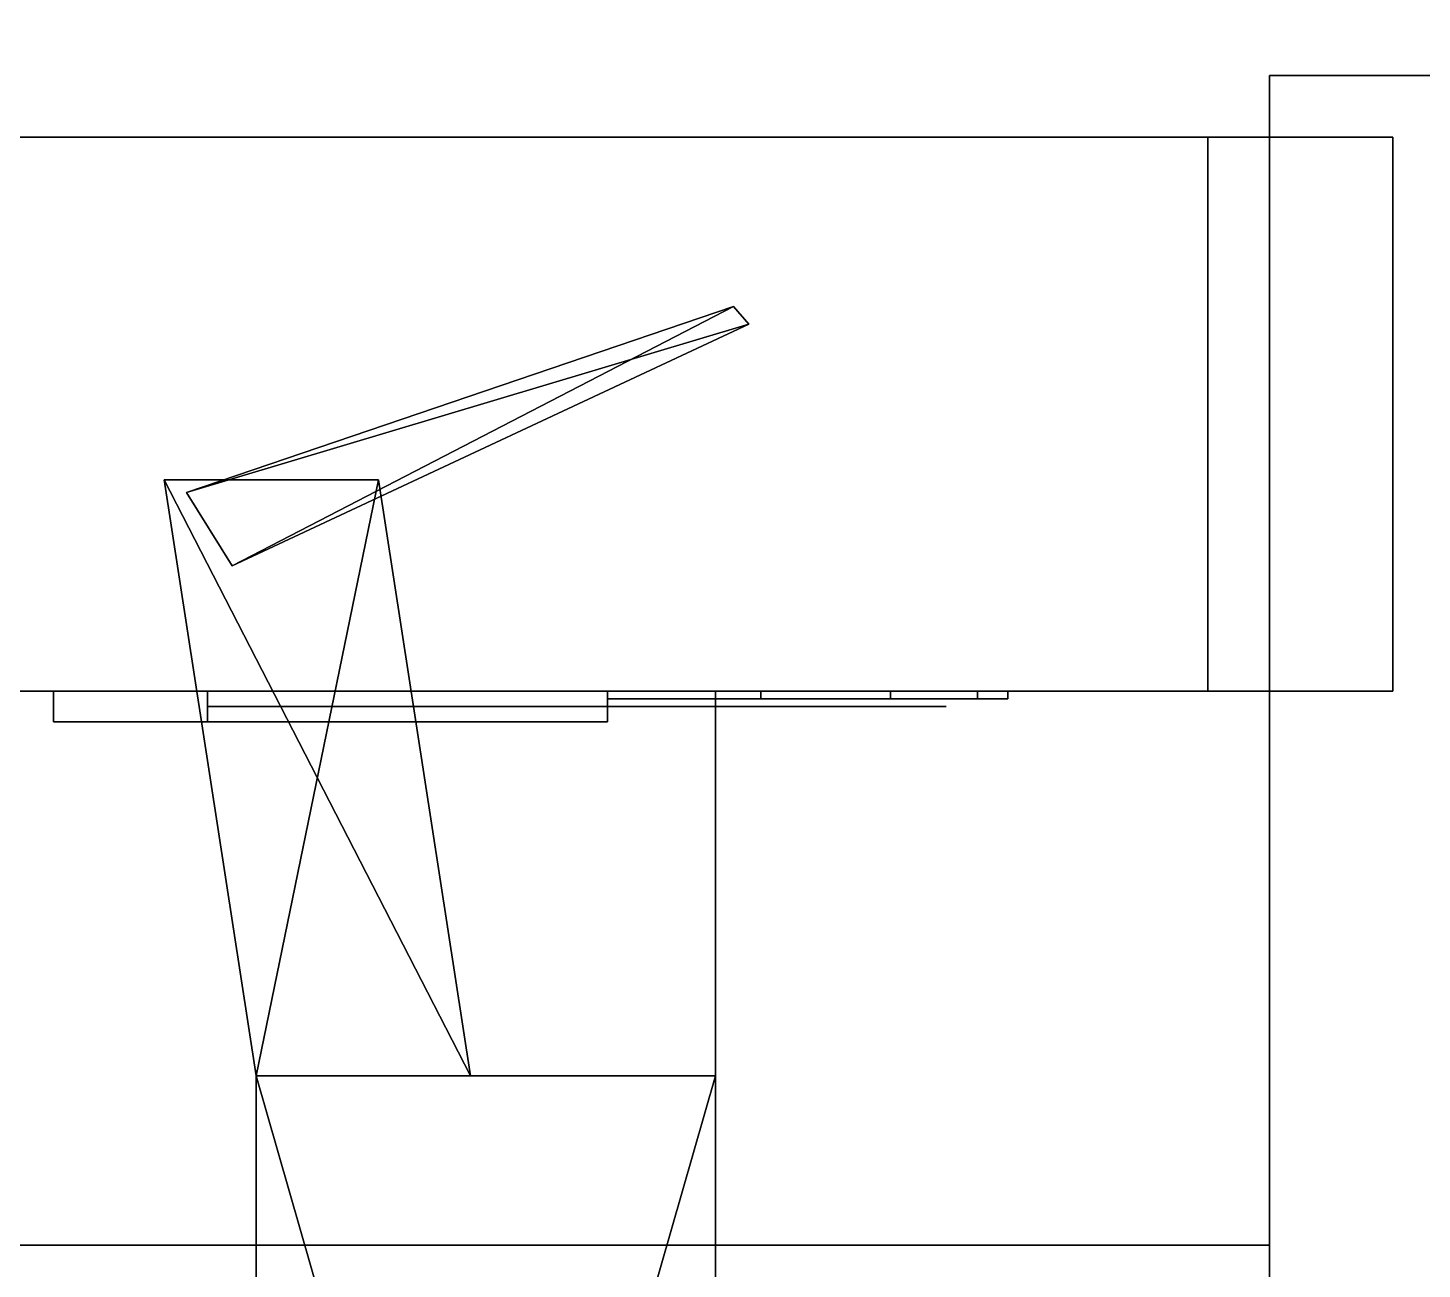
# Model space of a CAD drawing. Extents: x -100 to 4856, y -100 to 4830.
# Drawn here: x 3406.17 to 3451.46, y 561.22 to 601.55 of the extents above; entities that cross this region are included whole.
import ezdxf

# ---------------------------------------------------------------- set-up
doc = ezdxf.new("R2010")
doc.units = 0
for name, color, linetype in [('LAYER0', 7, 'CONTINUOUS'), ('LAYER1126', 28, 'CONTINUOUS'), ('LAYER1127', 253, 'CONTINUOUS'), ('LAYER1128', 28, 'CONTINUOUS'), ('LAYER1129', 253, 'CONTINUOUS'), ('LAYER1130', 28, 'CONTINUOUS'), ('LAYER1131', 253, 'CONTINUOUS'), ('LAYER1132', 28, 'CONTINUOUS'), ('LAYER1133', 253, 'CONTINUOUS'), ('LAYER1134', 28, 'CONTINUOUS'), ('LAYER1135', 253, 'CONTINUOUS'), ('LAYER1136', 9, 'CONTINUOUS'), ('LAYER1223', 9, 'CONTINUOUS'), ('LAYER832', 9, 'CONTINUOUS'), ('LAYER833', 9, 'CONTINUOUS'), ('LAYER838', 7, 'CONTINUOUS'), ('LAYER842', 7, 'CONTINUOUS'), ('LAYER853', 7, 'CONTINUOUS')]:
    doc.layers.add(name, color=color, linetype=linetype)

msp = doc.modelspace()

# ---------------------------------------------------------------- linework, layer by layer
at = {"layer": 'LAYER0', "invisible_edges": 1}
for points in [[(4856, 4830, -5), (-100, -100, -5), (-100, 4830, -5), (4856, 4830, -5)], [(-100, -100, -5), (4856, 4830, -5), (4856, -100, -5), (-100, -100, -5)], [(4856, -100), (-100, 4830), (-100, -100), (4856, -100)], [(-100, 4830), (4856, -100), (4856, 4830), (-100, 4830)]]:
    msp.add_3dface(points, dxfattribs=at)
at = {"layer": 'LAYER1126'}
for points in [[(3407, 579, 204), (3407, 580, 204), (3407, 579, 204)], [(3425, 579, 162), (3425, 580, 162), (3407, 580, 162), (3407, 579, 162)], [(3407, 580, 162), (3407, 580, 204), (3407, 579, 204), (3407, 579, 162)], [(3425, 579, 204), (3425, 580, 204), (3407, 580, 204), (3407, 579, 204)], [(3407, 580, 162), (3425, 580, 162), (3425, 580, 204), (3407, 580, 204)], [(3412, 580, 174), (3412, 580, 192), (3412, 580, 174)], [(3412, 579, 174), (3412, 580, 174), (3412, 580, 192), (3412, 579, 192)], [(3412, 579, 174), (3412, 580, 174), (3425, 580, 174), (3425, 579, 174)], [(3412, 579, 192), (3412, 580, 192), (3425, 580, 192), (3425, 579, 192)], [(3425, 580, 174), (3425, 580, 162), (3425, 580, 174)], [(3425, 580, 192), (3425, 580, 204), (3425, 580, 192)], [(3425, 579, 174), (3425, 580, 174), (3425, 580, 162), (3425, 579, 162)], [(3425, 579, 192), (3425, 580, 192), (3425, 580, 204), (3425, 579, 204)], [(3407, 579, 162), (3425, 579, 162), (3425, 579, 162), (3407, 579, 162)], [(3407, 579, 204), (3425, 579, 204), (3425, 579, 204), (3407, 579, 204)]]:
    msp.add_3dface(points, dxfattribs=at)
for points, invisible_edges in [([(3425, 579.75, 170), (3429.975, 579.75, 170.9896), (3429, 579.75, 177.5), (3425, 579.75, 174)], 2), ([(3429.975, 579.75, 195.0104), (3425, 579.75, 196), (3425, 579.75, 192), (3429, 579.75, 188.5)], 8), ([(3429.975, 579.75, 170.9896), (3434.192, 579.75, 173.8076), (3432.5, 579.75, 177.5), (3429, 579.75, 177.5)], 10), ([(3434.192, 579.75, 192.1924), (3429.975, 579.75, 195.0104), (3429, 579.75, 188.5), (3432.5, 579.75, 188.5)], 10), ([(3434.192, 579.75, 173.8076), (3437.01, 579.75, 178.0251), (3436, 579.75, 177.5), (3432.5, 579.75, 177.5)], 10), ([(3437.01, 579.75, 187.9749), (3434.192, 579.75, 192.1924), (3432.5, 579.75, 188.5), (3436, 579.75, 188.5)], 10), ([(3437.01, 579.75, 178.0251), (3438, 579.75, 183), (3436, 579.75, 183), (3436, 579.75, 177.5)], 10), ([(3438, 579.75, 183), (3437.01, 579.75, 187.9749), (3436, 579.75, 188.5), (3436, 579.75, 183)], 10), ([(3425, 579.5, 192), (3425, 579.5, 174), (3412, 579.5, 174), (3412, 579.5, 192)], 1), ([(3429.209, 579.5, 188.3167), (3429, 579.5, 177.5), (3425, 579.5, 174), (3425, 579.5, 192)], 5), ([(3436, 579.5, 188.5), (3436, 579.5, 177.5), (3429, 579.5, 177.5), (3429.209, 579.5, 188.3167)], 4), ([(3407, 579, 204), (3407, 579, 162), (3412, 579, 174), (3412, 579, 192)], 10), ([(3407, 579, 162), (3412, 579, 174), (3425, 579, 174), (3425, 579, 162)], 1), ([(3407, 579, 204), (3412, 579, 192), (3425, 579, 192), (3425, 579, 204)], 1)]:
    msp.add_3dface(points, dxfattribs=dict(at, invisible_edges=invisible_edges))
at = {"layer": 'LAYER1127'}
for points in [[(3411.318, 586.4556, 177.3477), (3429.091, 592.5, 177.3477), (3412.808, 584.0754, 177.3477), (3411.318, 586.4556, 177.3477)], [(3429.091, 592.5, 188.652), (3411.318, 586.4556, 188.652), (3429.582, 591.9226, 188.652), (3429.091, 592.5, 188.652)], [(3411.318, 586.4556, 177.3477), (3429.091, 592.5, 188.652), (3429.091, 592.5, 177.3477), (3411.318, 586.4556, 177.3477)], [(3411.318, 586.4556, 188.652), (3429.091, 592.5, 188.652), (3411.318, 586.4556, 177.3477), (3411.318, 586.4556, 188.652)], [(3412.808, 584.0754, 177.3477), (3429.091, 592.5, 177.3477), (3429.582, 591.9226, 177.3477), (3412.808, 584.0754, 177.3477)], [(3429.582, 591.9226, 188.652), (3411.318, 586.4556, 188.652), (3412.808, 584.0754, 188.652), (3429.582, 591.9226, 188.652)], [(3420.542, 567.5, 176.2174), (3410.594, 586.8654, 176.2174), (3417.558, 586.8654, 176.2174), (3420.542, 567.5, 176.2174)], [(3413.579, 567.5, 176.2174), (3410.594, 586.8654, 176.2174), (3420.542, 567.5, 176.2174), (3413.579, 567.5, 176.2174)], [(3410.594, 586.8654, 189.7826), (3413.579, 567.5, 189.7826), (3417.558, 586.8654, 189.7826), (3410.594, 586.8654, 189.7826)], [(3413.579, 567.5, 176.2174), (3410.594, 586.8654, 189.7826), (3410.594, 586.8654, 176.2174), (3413.579, 567.5, 176.2174)], [(3413.579, 567.5, 189.7826), (3410.594, 586.8654, 189.7826), (3413.579, 567.5, 176.2174), (3413.579, 567.5, 189.7826)], [(3417.558, 586.8654, 189.7826), (3413.579, 567.5, 189.7826), (3420.542, 567.5, 189.7826), (3417.558, 586.8654, 189.7826)], [(3428.5, 515.5, 176.2174), (3413.579, 567.5, 176.2174), (3428.5, 567.5, 176.2174), (3428.5, 515.5, 176.2174)], [(3413.579, 515.5, 176.2174), (3413.579, 567.5, 176.2174), (3428.5, 515.5, 176.2174), (3413.579, 515.5, 176.2174)], [(3428.5, 567.5, 189.7826), (3413.579, 515.5, 189.7826), (3428.5, 515.5, 189.7826), (3428.5, 567.5, 189.7826)], [(3413.579, 567.5, 189.7826), (3413.579, 515.5, 189.7826), (3428.5, 567.5, 189.7826), (3413.579, 567.5, 189.7826)], [(3413.579, 515.5, 176.2174), (3413.579, 567.5, 189.7826), (3413.579, 567.5, 176.2174), (3413.579, 515.5, 176.2174)], [(3413.579, 515.5, 189.7826), (3413.579, 567.5, 189.7826), (3413.579, 515.5, 176.2174), (3413.579, 515.5, 189.7826)]]:
    msp.add_3dface(points, dxfattribs=at)
at = {"layer": 'LAYER1128'}
for points in [[(3407, 579, 767.5), (3407, 580, 767.5), (3407, 579, 767.5)], [(3425, 579, 725.5), (3425, 580, 725.5), (3407, 580, 725.5), (3407, 579, 725.5)], [(3407, 580, 725.5), (3407, 580, 767.5), (3407, 579, 767.5), (3407, 579, 725.5)], [(3425, 579, 767.5), (3425, 580, 767.5), (3407, 580, 767.5), (3407, 579, 767.5)], [(3407, 580, 725.5), (3425, 580, 725.5), (3425, 580, 767.5), (3407, 580, 767.5)], [(3412, 580, 737.5), (3412, 580, 755.5), (3412, 580, 737.5)], [(3412, 579, 737.5), (3412, 580, 737.5), (3412, 580, 755.5), (3412, 579, 755.5)], [(3412, 579, 737.5), (3412, 580, 737.5), (3425, 580, 737.5), (3425, 579, 737.5)], [(3412, 579, 755.5), (3412, 580, 755.5), (3425, 580, 755.5), (3425, 579, 755.5)], [(3425, 580, 737.5), (3425, 580, 725.5), (3425, 580, 737.5)], [(3425, 580, 755.5), (3425, 580, 767.5), (3425, 580, 755.5)], [(3425, 579, 737.5), (3425, 580, 737.5), (3425, 580, 725.5), (3425, 579, 725.5)], [(3425, 579, 755.5), (3425, 580, 755.5), (3425, 580, 767.5), (3425, 579, 767.5)], [(3407, 579, 725.5), (3425, 579, 725.5), (3425, 579, 725.5), (3407, 579, 725.5)], [(3407, 579, 767.5), (3425, 579, 767.5), (3425, 579, 767.5), (3407, 579, 767.5)]]:
    msp.add_3dface(points, dxfattribs=at)
for points, invisible_edges in [([(3425, 579.75, 733.5), (3429.975, 579.75, 734.4896), (3429, 579.75, 741), (3425, 579.75, 737.5)], 2), ([(3429.975, 579.75, 758.5104), (3425, 579.75, 759.5), (3425, 579.75, 755.5), (3429, 579.75, 752)], 8), ([(3429.975, 579.75, 734.4896), (3434.192, 579.75, 737.3076), (3432.5, 579.75, 741), (3429, 579.75, 741)], 10), ([(3434.192, 579.75, 755.6924), (3429.975, 579.75, 758.5104), (3429, 579.75, 752), (3432.5, 579.75, 752)], 10), ([(3434.192, 579.75, 737.3076), (3437.01, 579.75, 741.5251), (3436, 579.75, 741), (3432.5, 579.75, 741)], 10), ([(3437.01, 579.75, 751.4749), (3434.192, 579.75, 755.6924), (3432.5, 579.75, 752), (3436, 579.75, 752)], 10), ([(3437.01, 579.75, 741.5251), (3438, 579.75, 746.5), (3436, 579.75, 746.5), (3436, 579.75, 741)], 10), ([(3438, 579.75, 746.5), (3437.01, 579.75, 751.4749), (3436, 579.75, 752), (3436, 579.75, 746.5)], 10), ([(3425, 579.5, 755.5), (3425, 579.5, 737.5), (3412, 579.5, 737.5), (3412, 579.5, 755.5)], 1), ([(3429.209, 579.5, 751.8167), (3429, 579.5, 741), (3425, 579.5, 737.5), (3425, 579.5, 755.5)], 5), ([(3436, 579.5, 752), (3436, 579.5, 741), (3429, 579.5, 741), (3429.209, 579.5, 751.8167)], 4), ([(3407, 579, 767.5), (3407, 579, 725.5), (3412, 579, 737.5), (3412, 579, 755.5)], 10), ([(3407, 579, 725.5), (3412, 579, 737.5), (3425, 579, 737.5), (3425, 579, 725.5)], 1), ([(3407, 579, 767.5), (3412, 579, 755.5), (3425, 579, 755.5), (3425, 579, 767.5)], 1)]:
    msp.add_3dface(points, dxfattribs=dict(at, invisible_edges=invisible_edges))
at = {"layer": 'LAYER1129'}
for points in [[(3411.318, 586.4556, 740.8477), (3429.091, 592.5, 740.8477), (3412.808, 584.0754, 740.8477), (3411.318, 586.4556, 740.8477)], [(3429.091, 592.5, 752.152), (3411.318, 586.4556, 752.152), (3429.582, 591.9226, 752.152), (3429.091, 592.5, 752.152)], [(3411.318, 586.4556, 740.8477), (3429.091, 592.5, 752.152), (3429.091, 592.5, 740.8477), (3411.318, 586.4556, 740.8477)], [(3411.318, 586.4556, 752.152), (3429.091, 592.5, 752.152), (3411.318, 586.4556, 740.8477), (3411.318, 586.4556, 752.152)], [(3412.808, 584.0754, 740.8477), (3429.091, 592.5, 740.8477), (3429.582, 591.9226, 740.8477), (3412.808, 584.0754, 740.8477)], [(3429.582, 591.9226, 752.152), (3411.318, 586.4556, 752.152), (3412.808, 584.0754, 752.152), (3429.582, 591.9226, 752.152)], [(3420.542, 567.5, 739.7174), (3410.594, 586.8654, 739.7174), (3417.558, 586.8654, 739.7174), (3420.542, 567.5, 739.7174)], [(3413.579, 567.5, 739.7174), (3410.594, 586.8654, 739.7174), (3420.542, 567.5, 739.7174), (3413.579, 567.5, 739.7174)], [(3410.594, 586.8654, 753.2826), (3413.579, 567.5, 753.2826), (3417.558, 586.8654, 753.2826), (3410.594, 586.8654, 753.2826)], [(3413.579, 567.5, 739.7174), (3410.594, 586.8654, 753.2826), (3410.594, 586.8654, 739.7174), (3413.579, 567.5, 739.7174)], [(3413.579, 567.5, 753.2826), (3410.594, 586.8654, 753.2826), (3413.579, 567.5, 739.7174), (3413.579, 567.5, 753.2826)], [(3417.558, 586.8654, 753.2826), (3413.579, 567.5, 753.2826), (3420.542, 567.5, 753.2826), (3417.558, 586.8654, 753.2826)], [(3428.5, 515.5, 739.7174), (3413.579, 567.5, 739.7174), (3428.5, 567.5, 739.7174), (3428.5, 515.5, 739.7174)], [(3413.579, 515.5, 739.7174), (3413.579, 567.5, 739.7174), (3428.5, 515.5, 739.7174), (3413.579, 515.5, 739.7174)], [(3428.5, 567.5, 753.2826), (3413.579, 515.5, 753.2826), (3428.5, 515.5, 753.2826), (3428.5, 567.5, 753.2826)], [(3413.579, 567.5, 753.2826), (3413.579, 515.5, 753.2826), (3428.5, 567.5, 753.2826), (3413.579, 567.5, 753.2826)], [(3413.579, 515.5, 739.7174), (3413.579, 567.5, 753.2826), (3413.579, 567.5, 739.7174), (3413.579, 515.5, 739.7174)], [(3413.579, 515.5, 753.2826), (3413.579, 567.5, 753.2826), (3413.579, 515.5, 739.7174), (3413.579, 515.5, 753.2826)]]:
    msp.add_3dface(points, dxfattribs=at)
at = {"layer": 'LAYER1130'}
for points in [[(3407, 579, 1331), (3407, 580, 1331), (3407, 579, 1331)], [(3425, 579, 1289), (3425, 580, 1289), (3407, 580, 1289), (3407, 579, 1289)], [(3407, 580, 1289), (3407, 580, 1331), (3407, 579, 1331), (3407, 579, 1289)], [(3425, 579, 1331), (3425, 580, 1331), (3407, 580, 1331), (3407, 579, 1331)], [(3407, 580, 1289), (3425, 580, 1289), (3425, 580, 1331), (3407, 580, 1331)], [(3412, 580, 1301), (3412, 580, 1319), (3412, 580, 1301)], [(3412, 579, 1301), (3412, 580, 1301), (3412, 580, 1319), (3412, 579, 1319)], [(3412, 579, 1301), (3412, 580, 1301), (3425, 580, 1301), (3425, 579, 1301)], [(3412, 579, 1319), (3412, 580, 1319), (3425, 580, 1319), (3425, 579, 1319)], [(3425, 580, 1301), (3425, 580, 1289), (3425, 580, 1301)], [(3425, 580, 1319), (3425, 580, 1331), (3425, 580, 1319)], [(3425, 579, 1301), (3425, 580, 1301), (3425, 580, 1289), (3425, 579, 1289)], [(3425, 579, 1319), (3425, 580, 1319), (3425, 580, 1331), (3425, 579, 1331)], [(3407, 579, 1289), (3425, 579, 1289), (3425, 579, 1289), (3407, 579, 1289)], [(3407, 579, 1331), (3425, 579, 1331), (3425, 579, 1331), (3407, 579, 1331)]]:
    msp.add_3dface(points, dxfattribs=at)
for points, invisible_edges in [([(3425, 579.75, 1297), (3429.975, 579.75, 1297.99), (3429, 579.75, 1304.5), (3425, 579.75, 1301)], 2), ([(3429.975, 579.75, 1322.01), (3425, 579.75, 1323), (3425, 579.75, 1319), (3429, 579.75, 1315.5)], 8), ([(3429.975, 579.75, 1297.99), (3434.192, 579.75, 1300.808), (3432.5, 579.75, 1304.5), (3429, 579.75, 1304.5)], 10), ([(3434.192, 579.75, 1319.192), (3429.975, 579.75, 1322.01), (3429, 579.75, 1315.5), (3432.5, 579.75, 1315.5)], 10), ([(3434.192, 579.75, 1300.808), (3437.01, 579.75, 1305.025), (3436, 579.75, 1304.5), (3432.5, 579.75, 1304.5)], 10), ([(3437.01, 579.75, 1314.975), (3434.192, 579.75, 1319.192), (3432.5, 579.75, 1315.5), (3436, 579.75, 1315.5)], 10), ([(3437.01, 579.75, 1305.025), (3438, 579.75, 1310), (3436, 579.75, 1310), (3436, 579.75, 1304.5)], 10), ([(3438, 579.75, 1310), (3437.01, 579.75, 1314.975), (3436, 579.75, 1315.5), (3436, 579.75, 1310)], 10), ([(3425, 579.5, 1319), (3425, 579.5, 1301), (3412, 579.5, 1301), (3412, 579.5, 1319)], 1), ([(3429.209, 579.5, 1315.317), (3429, 579.5, 1304.5), (3425, 579.5, 1301), (3425, 579.5, 1319)], 5), ([(3436, 579.5, 1315.5), (3436, 579.5, 1304.5), (3429, 579.5, 1304.5), (3429.209, 579.5, 1315.317)], 4), ([(3407, 579, 1331), (3407, 579, 1289), (3412, 579, 1301), (3412, 579, 1319)], 10), ([(3407, 579, 1289), (3412, 579, 1301), (3425, 579, 1301), (3425, 579, 1289)], 1), ([(3407, 579, 1331), (3412, 579, 1319), (3425, 579, 1319), (3425, 579, 1331)], 1)]:
    msp.add_3dface(points, dxfattribs=dict(at, invisible_edges=invisible_edges))
at = {"layer": 'LAYER1131'}
for points in [[(3411.318, 586.4556, 1304.348), (3429.091, 592.5, 1304.348), (3412.808, 584.0754, 1304.348), (3411.318, 586.4556, 1304.348)], [(3429.091, 592.5, 1315.652), (3411.318, 586.4556, 1315.652), (3429.582, 591.9226, 1315.652), (3429.091, 592.5, 1315.652)], [(3411.318, 586.4556, 1304.348), (3429.091, 592.5, 1315.652), (3429.091, 592.5, 1304.348), (3411.318, 586.4556, 1304.348)], [(3411.318, 586.4556, 1315.652), (3429.091, 592.5, 1315.652), (3411.318, 586.4556, 1304.348), (3411.318, 586.4556, 1315.652)], [(3412.808, 584.0754, 1304.348), (3429.091, 592.5, 1304.348), (3429.582, 591.9226, 1304.348), (3412.808, 584.0754, 1304.348)], [(3429.582, 591.9226, 1315.652), (3411.318, 586.4556, 1315.652), (3412.808, 584.0754, 1315.652), (3429.582, 591.9226, 1315.652)], [(3420.542, 567.5, 1303.217), (3410.594, 586.8654, 1303.217), (3417.558, 586.8654, 1303.217), (3420.542, 567.5, 1303.217)], [(3413.579, 567.5, 1303.217), (3410.594, 586.8654, 1303.217), (3420.542, 567.5, 1303.217), (3413.579, 567.5, 1303.217)], [(3410.594, 586.8654, 1316.783), (3413.579, 567.5, 1316.783), (3417.558, 586.8654, 1316.783), (3410.594, 586.8654, 1316.783)], [(3413.579, 567.5, 1303.217), (3410.594, 586.8654, 1316.783), (3410.594, 586.8654, 1303.217), (3413.579, 567.5, 1303.217)], [(3413.579, 567.5, 1316.783), (3410.594, 586.8654, 1316.783), (3413.579, 567.5, 1303.217), (3413.579, 567.5, 1316.783)], [(3417.558, 586.8654, 1316.783), (3413.579, 567.5, 1316.783), (3420.542, 567.5, 1316.783), (3417.558, 586.8654, 1316.783)], [(3428.5, 515.5, 1303.217), (3413.579, 567.5, 1303.217), (3428.5, 567.5, 1303.217), (3428.5, 515.5, 1303.217)], [(3413.579, 515.5, 1303.217), (3413.579, 567.5, 1303.217), (3428.5, 515.5, 1303.217), (3413.579, 515.5, 1303.217)], [(3428.5, 567.5, 1316.783), (3413.579, 515.5, 1316.783), (3428.5, 515.5, 1316.783), (3428.5, 567.5, 1316.783)], [(3413.579, 567.5, 1316.783), (3413.579, 515.5, 1316.783), (3428.5, 567.5, 1316.783), (3413.579, 567.5, 1316.783)], [(3413.579, 515.5, 1303.217), (3413.579, 567.5, 1316.783), (3413.579, 567.5, 1303.217), (3413.579, 515.5, 1303.217)], [(3413.579, 515.5, 1316.783), (3413.579, 567.5, 1316.783), (3413.579, 515.5, 1303.217), (3413.579, 515.5, 1316.783)]]:
    msp.add_3dface(points, dxfattribs=at)
at = {"layer": 'LAYER1132'}
for points in [[(3407, 579, 1894.5), (3407, 580, 1894.5), (3407, 579, 1894.5)], [(3425, 579, 1852.5), (3425, 580, 1852.5), (3407, 580, 1852.5), (3407, 579, 1852.5)], [(3407, 580, 1852.5), (3407, 580, 1894.5), (3407, 579, 1894.5), (3407, 579, 1852.5)], [(3425, 579, 1894.5), (3425, 580, 1894.5), (3407, 580, 1894.5), (3407, 579, 1894.5)], [(3407, 580, 1852.5), (3425, 580, 1852.5), (3425, 580, 1894.5), (3407, 580, 1894.5)], [(3412, 580, 1864.5), (3412, 580, 1882.5), (3412, 580, 1864.5)], [(3412, 579, 1864.5), (3412, 580, 1864.5), (3412, 580, 1882.5), (3412, 579, 1882.5)], [(3412, 579, 1864.5), (3412, 580, 1864.5), (3425, 580, 1864.5), (3425, 579, 1864.5)], [(3412, 579, 1882.5), (3412, 580, 1882.5), (3425, 580, 1882.5), (3425, 579, 1882.5)], [(3425, 580, 1864.5), (3425, 580, 1852.5), (3425, 580, 1864.5)], [(3425, 580, 1882.5), (3425, 580, 1894.5), (3425, 580, 1882.5)], [(3425, 579, 1864.5), (3425, 580, 1864.5), (3425, 580, 1852.5), (3425, 579, 1852.5)], [(3425, 579, 1882.5), (3425, 580, 1882.5), (3425, 580, 1894.5), (3425, 579, 1894.5)], [(3407, 579, 1852.5), (3425, 579, 1852.5), (3425, 579, 1852.5), (3407, 579, 1852.5)], [(3407, 579, 1894.5), (3425, 579, 1894.5), (3425, 579, 1894.5), (3407, 579, 1894.5)]]:
    msp.add_3dface(points, dxfattribs=at)
for points, invisible_edges in [([(3425, 579.75, 1860.5), (3429.975, 579.75, 1861.49), (3429, 579.75, 1868), (3425, 579.75, 1864.5)], 2), ([(3429.975, 579.75, 1885.51), (3425, 579.75, 1886.5), (3425, 579.75, 1882.5), (3429, 579.75, 1879)], 8), ([(3429.975, 579.75, 1861.49), (3434.192, 579.75, 1864.308), (3432.5, 579.75, 1868), (3429, 579.75, 1868)], 10), ([(3434.192, 579.75, 1882.692), (3429.975, 579.75, 1885.51), (3429, 579.75, 1879), (3432.5, 579.75, 1879)], 10), ([(3434.192, 579.75, 1864.308), (3437.01, 579.75, 1868.525), (3436, 579.75, 1868), (3432.5, 579.75, 1868)], 10), ([(3437.01, 579.75, 1878.475), (3434.192, 579.75, 1882.692), (3432.5, 579.75, 1879), (3436, 579.75, 1879)], 10), ([(3437.01, 579.75, 1868.525), (3438, 579.75, 1873.5), (3436, 579.75, 1873.5), (3436, 579.75, 1868)], 10), ([(3438, 579.75, 1873.5), (3437.01, 579.75, 1878.475), (3436, 579.75, 1879), (3436, 579.75, 1873.5)], 10), ([(3425, 579.5, 1882.5), (3425, 579.5, 1864.5), (3412, 579.5, 1864.5), (3412, 579.5, 1882.5)], 1), ([(3429.209, 579.5, 1878.817), (3429, 579.5, 1868), (3425, 579.5, 1864.5), (3425, 579.5, 1882.5)], 5), ([(3436, 579.5, 1879), (3436, 579.5, 1868), (3429, 579.5, 1868), (3429.209, 579.5, 1878.817)], 4), ([(3407, 579, 1894.5), (3407, 579, 1852.5), (3412, 579, 1864.5), (3412, 579, 1882.5)], 10), ([(3407, 579, 1852.5), (3412, 579, 1864.5), (3425, 579, 1864.5), (3425, 579, 1852.5)], 1), ([(3407, 579, 1894.5), (3412, 579, 1882.5), (3425, 579, 1882.5), (3425, 579, 1894.5)], 1)]:
    msp.add_3dface(points, dxfattribs=dict(at, invisible_edges=invisible_edges))
at = {"layer": 'LAYER1133'}
for points in [[(3411.318, 586.4556, 1867.848), (3429.091, 592.5, 1867.848), (3412.808, 584.0754, 1867.848), (3411.318, 586.4556, 1867.848)], [(3429.091, 592.5, 1879.152), (3411.318, 586.4556, 1879.152), (3429.582, 591.9226, 1879.152), (3429.091, 592.5, 1879.152)], [(3411.318, 586.4556, 1867.848), (3429.091, 592.5, 1879.152), (3429.091, 592.5, 1867.848), (3411.318, 586.4556, 1867.848)], [(3411.318, 586.4556, 1879.152), (3429.091, 592.5, 1879.152), (3411.318, 586.4556, 1867.848), (3411.318, 586.4556, 1879.152)], [(3412.808, 584.0754, 1867.848), (3429.091, 592.5, 1867.848), (3429.582, 591.9226, 1867.848), (3412.808, 584.0754, 1867.848)], [(3429.582, 591.9226, 1879.152), (3411.318, 586.4556, 1879.152), (3412.808, 584.0754, 1879.152), (3429.582, 591.9226, 1879.152)], [(3420.542, 567.5, 1866.717), (3410.594, 586.8654, 1866.717), (3417.558, 586.8654, 1866.717), (3420.542, 567.5, 1866.717)], [(3413.579, 567.5, 1866.717), (3410.594, 586.8654, 1866.717), (3420.542, 567.5, 1866.717), (3413.579, 567.5, 1866.717)], [(3410.594, 586.8654, 1880.283), (3413.579, 567.5, 1880.283), (3417.558, 586.8654, 1880.283), (3410.594, 586.8654, 1880.283)], [(3413.579, 567.5, 1866.717), (3410.594, 586.8654, 1880.283), (3410.594, 586.8654, 1866.717), (3413.579, 567.5, 1866.717)], [(3413.579, 567.5, 1880.283), (3410.594, 586.8654, 1880.283), (3413.579, 567.5, 1866.717), (3413.579, 567.5, 1880.283)], [(3417.558, 586.8654, 1880.283), (3413.579, 567.5, 1880.283), (3420.542, 567.5, 1880.283), (3417.558, 586.8654, 1880.283)], [(3428.5, 515.5, 1866.717), (3413.579, 567.5, 1866.717), (3428.5, 567.5, 1866.717), (3428.5, 515.5, 1866.717)], [(3413.579, 515.5, 1866.717), (3413.579, 567.5, 1866.717), (3428.5, 515.5, 1866.717), (3413.579, 515.5, 1866.717)], [(3428.5, 567.5, 1880.283), (3413.579, 515.5, 1880.283), (3428.5, 515.5, 1880.283), (3428.5, 567.5, 1880.283)], [(3413.579, 567.5, 1880.283), (3413.579, 515.5, 1880.283), (3428.5, 567.5, 1880.283), (3413.579, 567.5, 1880.283)], [(3413.579, 515.5, 1866.717), (3413.579, 567.5, 1880.283), (3413.579, 567.5, 1866.717), (3413.579, 515.5, 1866.717)], [(3413.579, 515.5, 1880.283), (3413.579, 567.5, 1880.283), (3413.579, 515.5, 1866.717), (3413.579, 515.5, 1880.283)]]:
    msp.add_3dface(points, dxfattribs=at)
at = {"layer": 'LAYER1134'}
for points in [[(3407, 579, 2458), (3407, 580, 2458), (3407, 579, 2458)], [(3425, 579, 2416), (3425, 580, 2416), (3407, 580, 2416), (3407, 579, 2416)], [(3407, 580, 2416), (3407, 580, 2458), (3407, 579, 2458), (3407, 579, 2416)], [(3425, 579, 2458), (3425, 580, 2458), (3407, 580, 2458), (3407, 579, 2458)], [(3407, 580, 2416), (3425, 580, 2416), (3425, 580, 2458), (3407, 580, 2458)], [(3412, 580, 2428), (3412, 580, 2446), (3412, 580, 2428)], [(3412, 579, 2428), (3412, 580, 2428), (3412, 580, 2446), (3412, 579, 2446)], [(3412, 579, 2428), (3412, 580, 2428), (3425, 580, 2428), (3425, 579, 2428)], [(3412, 579, 2446), (3412, 580, 2446), (3425, 580, 2446), (3425, 579, 2446)], [(3425, 580, 2428), (3425, 580, 2416), (3425, 580, 2428)], [(3425, 580, 2446), (3425, 580, 2458), (3425, 580, 2446)], [(3425, 579, 2428), (3425, 580, 2428), (3425, 580, 2416), (3425, 579, 2416)], [(3425, 579, 2446), (3425, 580, 2446), (3425, 580, 2458), (3425, 579, 2458)], [(3407, 579, 2416), (3425, 579, 2416), (3425, 579, 2416), (3407, 579, 2416)], [(3407, 579, 2458), (3425, 579, 2458), (3425, 579, 2458), (3407, 579, 2458)]]:
    msp.add_3dface(points, dxfattribs=at)
for points, invisible_edges in [([(3425, 579.75, 2424), (3429.975, 579.75, 2424.99), (3429, 579.75, 2431.5), (3425, 579.75, 2428)], 2), ([(3429.975, 579.75, 2449.01), (3425, 579.75, 2450), (3425, 579.75, 2446), (3429, 579.75, 2442.5)], 8), ([(3429.975, 579.75, 2424.99), (3434.192, 579.75, 2427.808), (3432.5, 579.75, 2431.5), (3429, 579.75, 2431.5)], 10), ([(3434.192, 579.75, 2446.192), (3429.975, 579.75, 2449.01), (3429, 579.75, 2442.5), (3432.5, 579.75, 2442.5)], 10), ([(3434.192, 579.75, 2427.808), (3437.01, 579.75, 2432.025), (3436, 579.75, 2431.5), (3432.5, 579.75, 2431.5)], 10), ([(3437.01, 579.75, 2441.975), (3434.192, 579.75, 2446.192), (3432.5, 579.75, 2442.5), (3436, 579.75, 2442.5)], 10), ([(3437.01, 579.75, 2432.025), (3438, 579.75, 2437), (3436, 579.75, 2437), (3436, 579.75, 2431.5)], 10), ([(3438, 579.75, 2437), (3437.01, 579.75, 2441.975), (3436, 579.75, 2442.5), (3436, 579.75, 2437)], 10), ([(3425, 579.5, 2446), (3425, 579.5, 2428), (3412, 579.5, 2428), (3412, 579.5, 2446)], 1), ([(3429.209, 579.5, 2442.317), (3429, 579.5, 2431.5), (3425, 579.5, 2428), (3425, 579.5, 2446)], 5), ([(3436, 579.5, 2442.5), (3436, 579.5, 2431.5), (3429, 579.5, 2431.5), (3429.209, 579.5, 2442.317)], 4), ([(3407, 579, 2458), (3407, 579, 2416), (3412, 579, 2428), (3412, 579, 2446)], 10), ([(3407, 579, 2416), (3412, 579, 2428), (3425, 579, 2428), (3425, 579, 2416)], 1), ([(3407, 579, 2458), (3412, 579, 2446), (3425, 579, 2446), (3425, 579, 2458)], 1)]:
    msp.add_3dface(points, dxfattribs=dict(at, invisible_edges=invisible_edges))
at = {"layer": 'LAYER1135'}
for points in [[(3411.318, 586.4556, 2431.348), (3429.091, 592.5, 2431.348), (3412.808, 584.0754, 2431.348), (3411.318, 586.4556, 2431.348)], [(3429.091, 592.5, 2442.652), (3411.318, 586.4556, 2442.652), (3429.582, 591.9226, 2442.652), (3429.091, 592.5, 2442.652)], [(3411.318, 586.4556, 2431.348), (3429.091, 592.5, 2442.652), (3429.091, 592.5, 2431.348), (3411.318, 586.4556, 2431.348)], [(3411.318, 586.4556, 2442.652), (3429.091, 592.5, 2442.652), (3411.318, 586.4556, 2431.348), (3411.318, 586.4556, 2442.652)], [(3412.808, 584.0754, 2431.348), (3429.091, 592.5, 2431.348), (3429.582, 591.9226, 2431.348), (3412.808, 584.0754, 2431.348)], [(3429.582, 591.9226, 2442.652), (3411.318, 586.4556, 2442.652), (3412.808, 584.0754, 2442.652), (3429.582, 591.9226, 2442.652)], [(3420.542, 567.5, 2430.217), (3410.594, 586.8654, 2430.217), (3417.558, 586.8654, 2430.217), (3420.542, 567.5, 2430.217)], [(3413.579, 567.5, 2430.217), (3410.594, 586.8654, 2430.217), (3420.542, 567.5, 2430.217), (3413.579, 567.5, 2430.217)], [(3410.594, 586.8654, 2443.783), (3413.579, 567.5, 2443.783), (3417.558, 586.8654, 2443.783), (3410.594, 586.8654, 2443.783)], [(3413.579, 567.5, 2430.217), (3410.594, 586.8654, 2443.783), (3410.594, 586.8654, 2430.217), (3413.579, 567.5, 2430.217)], [(3413.579, 567.5, 2443.783), (3410.594, 586.8654, 2443.783), (3413.579, 567.5, 2430.217), (3413.579, 567.5, 2443.783)], [(3417.558, 586.8654, 2443.783), (3413.579, 567.5, 2443.783), (3420.542, 567.5, 2443.783), (3417.558, 586.8654, 2443.783)], [(3428.5, 515.5, 2430.217), (3413.579, 567.5, 2430.217), (3428.5, 567.5, 2430.217), (3428.5, 515.5, 2430.217)], [(3413.579, 515.5, 2430.217), (3413.579, 567.5, 2430.217), (3428.5, 515.5, 2430.217), (3413.579, 515.5, 2430.217)], [(3428.5, 567.5, 2443.783), (3413.579, 515.5, 2443.783), (3428.5, 515.5, 2443.783), (3428.5, 567.5, 2443.783)], [(3413.579, 567.5, 2443.783), (3413.579, 515.5, 2443.783), (3428.5, 567.5, 2443.783), (3413.579, 567.5, 2443.783)], [(3413.579, 515.5, 2430.217), (3413.579, 567.5, 2443.783), (3413.579, 567.5, 2430.217), (3413.579, 515.5, 2430.217)], [(3413.579, 515.5, 2443.783), (3413.579, 567.5, 2443.783), (3413.579, 515.5, 2430.217), (3413.579, 515.5, 2443.783)]]:
    msp.add_3dface(points, dxfattribs=at)
at = {"layer": 'LAYER1136', "invisible_edges": 1}
for points in [[(3038, 580, 83), (3444.5, 598, 83), (3444.5, 580, 83), (3038, 580, 83)], [(3444.5, 598, 83), (3038, 580, 83), (3038, 598, 83), (3444.5, 598, 83)], [(3038, 598, 2537), (3444.5, 580, 2537), (3444.5, 598, 2537), (3038, 598, 2537)], [(3444.5, 580, 2537), (3038, 598, 2537), (3038, 580, 2537), (3444.5, 580, 2537)], [(3444.5, 598, 83), (3038, 598, 2537), (3444.5, 598, 2537), (3444.5, 598, 83)], [(3038, 598, 2537), (3444.5, 598, 83), (3038, 598, 83), (3038, 598, 2537)], [(3444.5, 598, 83), (3444.5, 580, 2537), (3444.5, 580, 83), (3444.5, 598, 83)], [(3444.5, 580, 2537), (3444.5, 598, 83), (3444.5, 598, 2537), (3444.5, 580, 2537)], [(3038, 580, 83), (3444.5, 580, 2537), (3038, 580, 2537), (3038, 580, 83)], [(3444.5, 580, 2537), (3038, 580, 83), (3444.5, 580, 83), (3444.5, 580, 2537)]]:
    msp.add_3dface(points, dxfattribs=at)
at = {"layer": 'LAYER1223', "invisible_edges": 1}
for points in [[(3450.5, 598, 80), (1022.5, 598), (1022.5, 598, 80), (3450.5, 598, 80)], [(1022.5, 598), (3450.5, 598, 80), (3450.5, 598), (1022.5, 598)], [(3450.5, 580), (1022.5, 598), (3450.5, 598), (3450.5, 580)], [(1022.5, 598), (3450.5, 580), (1022.5, 580), (1022.5, 598)], [(1022.5, 580, 80), (3450.5, 598, 80), (1022.5, 598, 80), (1022.5, 580, 80)], [(3450.5, 598, 80), (1022.5, 580, 80), (3450.5, 580, 80), (3450.5, 598, 80)], [(3450.5, 598, 80), (3450.5, 580), (3450.5, 598), (3450.5, 598, 80)], [(3450.5, 580), (3450.5, 598, 80), (3450.5, 580, 80), (3450.5, 580)], [(3450.5, 580), (1022.5, 580, 80), (1022.5, 580), (3450.5, 580)], [(1022.5, 580, 80), (3450.5, 580), (3450.5, 580, 80), (1022.5, 580, 80)]]:
    msp.add_3dface(points, dxfattribs=at)
at = {"layer": 'LAYER832', "invisible_edges": 1}
for points in [[(3446.5, 580, 2640), (1022.5, 580, 2540), (1022.5, 580, 2640), (3446.5, 580, 2640)], [(1022.5, 580, 2540), (3446.5, 580, 2640), (3446.5, 580, 2540), (1022.5, 580, 2540)], [(3446.5, 562, 2540), (1022.5, 580, 2540), (3446.5, 580, 2540), (3446.5, 562, 2540)], [(1022.5, 580, 2540), (3446.5, 562, 2540), (1022.5, 562, 2540), (1022.5, 580, 2540)], [(1022.5, 562, 2640), (3446.5, 580, 2640), (1022.5, 580, 2640), (1022.5, 562, 2640)], [(3446.5, 580, 2640), (1022.5, 562, 2640), (3446.5, 562, 2640), (3446.5, 580, 2640)], [(3446.5, 580, 2640), (3446.5, 562, 2540), (3446.5, 580, 2540), (3446.5, 580, 2640)], [(3446.5, 562, 2540), (3446.5, 580, 2640), (3446.5, 562, 2640), (3446.5, 562, 2540)], [(3446.5, 562, 2540), (1022.5, 562, 2640), (1022.5, 562, 2540), (3446.5, 562, 2540)], [(1022.5, 562, 2640), (3446.5, 562, 2540), (3446.5, 562, 2640), (1022.5, 562, 2640)]]:
    msp.add_3dface(points, dxfattribs=at)
at = {"layer": 'LAYER833', "invisible_edges": 1}
for points in [[(3446.5, 500, 2645), (3446.5, 600), (3446.5, 500), (3446.5, 500, 2645)], [(3446.5, 600), (3446.5, 500, 2645), (3446.5, 600, 2645), (3446.5, 600)], [(3464.5, 500), (3446.5, 600), (3464.5, 600), (3464.5, 500)], [(3446.5, 600), (3464.5, 500), (3446.5, 500), (3446.5, 600)], [(3464.5, 600, 2645), (3446.5, 600), (3446.5, 600, 2645), (3464.5, 600, 2645)], [(3446.5, 600), (3464.5, 600, 2645), (3464.5, 600), (3446.5, 600)], [(3446.5, 500, 2645), (3464.5, 600, 2645), (3446.5, 600, 2645), (3446.5, 500, 2645)], [(3464.5, 600, 2645), (3446.5, 500, 2645), (3464.5, 500, 2645), (3464.5, 600, 2645)]]:
    msp.add_3dface(points, dxfattribs=at)
at = {"layer": 'LAYER838', "invisible_edges": 1}
for points in [[(3428.5, 20, 2540), (3428.5, 580), (3428.5, 20), (3428.5, 20, 2540)], [(3428.5, 580), (3428.5, 20, 2540), (3428.5, 580, 2540), (3428.5, 580)], [(3446.5, 20), (3428.5, 580), (3446.5, 580), (3446.5, 20)], [(3428.5, 580), (3446.5, 20), (3428.5, 20), (3428.5, 580)], [(3446.5, 580, 2540), (3428.5, 580), (3428.5, 580, 2540), (3446.5, 580, 2540)], [(3428.5, 580), (3446.5, 580, 2540), (3446.5, 580), (3428.5, 580)], [(3428.5, 20, 2540), (3446.5, 580, 2540), (3428.5, 580, 2540), (3428.5, 20, 2540)], [(3446.5, 580, 2540), (3428.5, 20, 2540), (3446.5, 20, 2540), (3446.5, 580, 2540)], [(3446.5, 580, 2540), (3446.5, 20), (3446.5, 580), (3446.5, 580, 2540)], [(3446.5, 20), (3446.5, 580, 2540), (3446.5, 20, 2540), (3446.5, 20)]]:
    msp.add_3dface(points, dxfattribs=at)
at = {"layer": 'LAYER842', "invisible_edges": 1}
for points in [[(2644.5, 20, 80), (3428.5, 580, 80), (3428.5, 20, 80), (2644.5, 20, 80)], [(3428.5, 580, 80), (2644.5, 20, 80), (2644.5, 580, 80), (3428.5, 580, 80)], [(2644.5, 580, 98), (3428.5, 580, 80), (2644.5, 580, 80), (2644.5, 580, 98)], [(3428.5, 580, 80), (2644.5, 580, 98), (3428.5, 580, 98), (3428.5, 580, 80)], [(2644.5, 580, 98), (3428.5, 20, 98), (3428.5, 580, 98), (2644.5, 580, 98)], [(3428.5, 20, 98), (2644.5, 580, 98), (2644.5, 20, 98), (3428.5, 20, 98)], [(3428.5, 20, 98), (3428.5, 580, 80), (3428.5, 580, 98), (3428.5, 20, 98)], [(3428.5, 580, 80), (3428.5, 20, 98), (3428.5, 20, 80), (3428.5, 580, 80)]]:
    msp.add_3dface(points, dxfattribs=at)
at = {"layer": 'LAYER853', "invisible_edges": 1}
for points in [[(3428.5, 20, 2539), (2644.5, 580, 2539), (2644.5, 20, 2539), (3428.5, 20, 2539)], [(2644.5, 580, 2539), (3428.5, 20, 2539), (3428.5, 580, 2539), (2644.5, 580, 2539)], [(3428.5, 580, 2521), (2644.5, 580, 2539), (3428.5, 580, 2539), (3428.5, 580, 2521)], [(2644.5, 580, 2539), (3428.5, 580, 2521), (2644.5, 580, 2521), (2644.5, 580, 2539)], [(3428.5, 580, 2521), (2644.5, 20, 2521), (2644.5, 580, 2521), (3428.5, 580, 2521)], [(2644.5, 20, 2521), (3428.5, 580, 2521), (3428.5, 20, 2521), (2644.5, 20, 2521)], [(3428.5, 20, 2539), (3428.5, 580, 2521), (3428.5, 580, 2539), (3428.5, 20, 2539)], [(3428.5, 580, 2521), (3428.5, 20, 2539), (3428.5, 20, 2521), (3428.5, 580, 2521)]]:
    msp.add_3dface(points, dxfattribs=at)

# ---------------------------------------------------------------- meshes
at = {"layer": 'LAYER1126'}
mesh = msp.add_polymesh((2, 9), dxfattribs=at)
for k, corner in enumerate([(3425, 579.75, 170), (3429.975, 579.75, 170.9896), (3434.192, 579.75, 173.8076), (3437.01, 579.75, 178.0251), (3438, 579.75, 183), (3437.01, 579.75, 187.9749), (3434.192, 579.75, 192.1924), (3429.975, 579.75, 195.0104), (3425, 579.75, 196), (3425, 580, 170), (3429.975, 580, 170.9896), (3434.192, 580, 173.8076), (3437.01, 580, 178.0251), (3438, 580, 183), (3437.01, 580, 187.9749), (3434.192, 580, 192.1924), (3429.975, 580, 195.0104), (3425, 580, 196)]):
    mesh.set_mesh_vertex(divmod(k, 9), corner)
at = {"layer": 'LAYER1128'}
mesh = msp.add_polymesh((2, 9), dxfattribs=at)
for k, corner in enumerate([(3425, 579.75, 733.5), (3429.975, 579.75, 734.4896), (3434.192, 579.75, 737.3076), (3437.01, 579.75, 741.5251), (3438, 579.75, 746.5), (3437.01, 579.75, 751.4749), (3434.192, 579.75, 755.6924), (3429.975, 579.75, 758.5104), (3425, 579.75, 759.5), (3425, 580, 733.5), (3429.975, 580, 734.4896), (3434.192, 580, 737.3076), (3437.01, 580, 741.5251), (3438, 580, 746.5), (3437.01, 580, 751.4749), (3434.192, 580, 755.6924), (3429.975, 580, 758.5104), (3425, 580, 759.5)]):
    mesh.set_mesh_vertex(divmod(k, 9), corner)
at = {"layer": 'LAYER1130'}
mesh = msp.add_polymesh((2, 9), dxfattribs=at)
for k, corner in enumerate([(3425, 579.75, 1297), (3429.975, 579.75, 1297.99), (3434.192, 579.75, 1300.808), (3437.01, 579.75, 1305.025), (3438, 579.75, 1310), (3437.01, 579.75, 1314.975), (3434.192, 579.75, 1319.192), (3429.975, 579.75, 1322.01), (3425, 579.75, 1323), (3425, 580, 1297), (3429.975, 580, 1297.99), (3434.192, 580, 1300.808), (3437.01, 580, 1305.025), (3438, 580, 1310), (3437.01, 580, 1314.975), (3434.192, 580, 1319.192), (3429.975, 580, 1322.01), (3425, 580, 1323)]):
    mesh.set_mesh_vertex(divmod(k, 9), corner)
at = {"layer": 'LAYER1132'}
mesh = msp.add_polymesh((2, 9), dxfattribs=at)
for k, corner in enumerate([(3425, 579.75, 1860.5), (3429.975, 579.75, 1861.49), (3434.192, 579.75, 1864.308), (3437.01, 579.75, 1868.525), (3438, 579.75, 1873.5), (3437.01, 579.75, 1878.475), (3434.192, 579.75, 1882.692), (3429.975, 579.75, 1885.51), (3425, 579.75, 1886.5), (3425, 580, 1860.5), (3429.975, 580, 1861.49), (3434.192, 580, 1864.308), (3437.01, 580, 1868.525), (3438, 580, 1873.5), (3437.01, 580, 1878.475), (3434.192, 580, 1882.692), (3429.975, 580, 1885.51), (3425, 580, 1886.5)]):
    mesh.set_mesh_vertex(divmod(k, 9), corner)
at = {"layer": 'LAYER1134'}
mesh = msp.add_polymesh((2, 9), dxfattribs=at)
for k, corner in enumerate([(3425, 579.75, 2424), (3429.975, 579.75, 2424.99), (3434.192, 579.75, 2427.808), (3437.01, 579.75, 2432.025), (3438, 579.75, 2437), (3437.01, 579.75, 2441.975), (3434.192, 579.75, 2446.192), (3429.975, 579.75, 2449.01), (3425, 579.75, 2450), (3425, 580, 2424), (3429.975, 580, 2424.99), (3434.192, 580, 2427.808), (3437.01, 580, 2432.025), (3438, 580, 2437), (3437.01, 580, 2441.975), (3434.192, 580, 2446.192), (3429.975, 580, 2449.01), (3425, 580, 2450)]):
    mesh.set_mesh_vertex(divmod(k, 9), corner)

doc.saveas('drawing.dxf')
